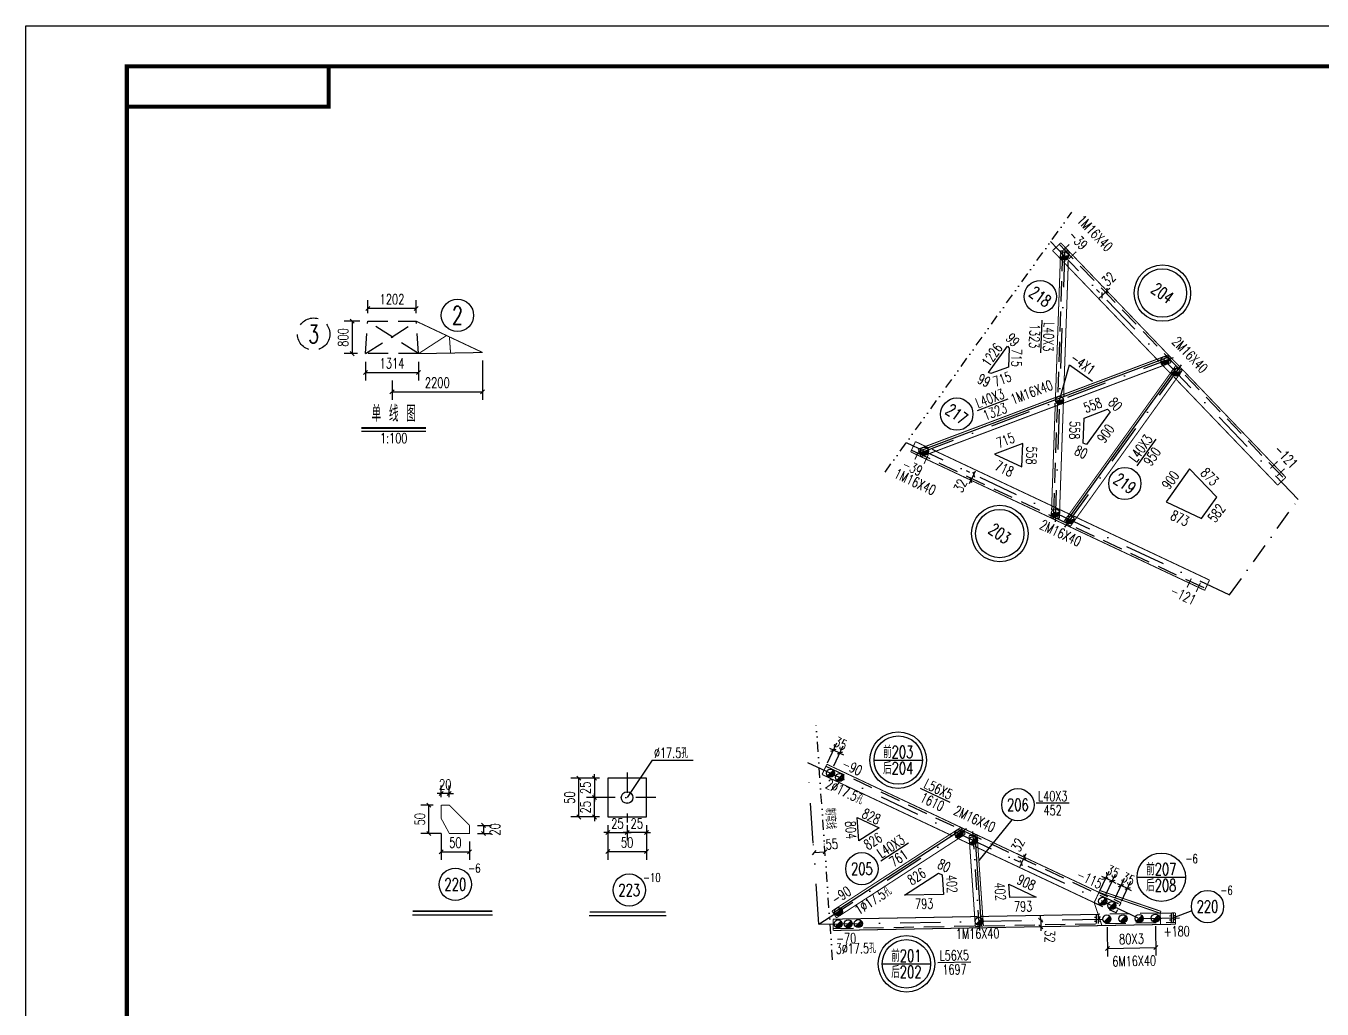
# Model space of a CAD drawing. Header units: millimetres. Extents: x 34299 to 34893, y -8380 to -7960.
# Drawn here: x 34298.6 to 34619.7, y -8203.2 to -7959.7 of the extents above; entities that cross this region are included whole.
import ezdxf
from ezdxf.enums import TextEntityAlignment as Align

# ---------------------------------------------------------------- set-up
doc = ezdxf.new("R2010")
doc.units = ezdxf.units.MM
doc.header["$LTSCALE"] = 10
for name, pattern in [('DASHDOT', [1, 0.5, -0.25, 0, -0.25]), ('DASHDOTX2', [2, 1, -0.5, 0, -0.5]), ('DASHED', [0.75, 0.5, -0.25]), ('DIVIDE2', [0.625, 0.25, -0.125, 0, -0.125, 0, -0.125])]:
    doc.linetypes.add(name, pattern=pattern)
for name, color, linetype in [('1', 1, 'DASHED'), ('2', 1, 'Continuous'), ('3', 1, 'Continuous'), ('4', 2, 'DASHDOTX2'), ('5', 2, 'DASHDOT'), ('7', 3, 'DIVIDE2'), ('8', 3, 'Continuous')]:
    doc.layers.add(name, color=color, linetype=linetype)
doc.styles.add('DXT', font='simplex.shx', dxfattribs={"width": 0.72, "bigfont": 'hztxt.shx'})
doc.styles.get("Standard").update_dxf_attribs({"font": 'SIMPLEX.shx', "width": 0.7, "bigfont": 'gbhzfs.shx'})
doc.dimstyles.new('BZ$0', dxfattribs={"dimtxt": 2.5, "dimasz": 1, "dimexe": 2, "dimexo": 2, "dimgap": 1, "dimtad": 1, "dimdec": 0, "dimlfac": 20, "dimzin": 12, "dimdsep": 46, "dimtxsty": 'DXT', "dimblk": 'OBLIQUE', "dimcen": 0.09, "dimclrd": 1, "dimclre": 1, "dimclrt": 7, "dimadec": 4, "dimazin": 3, "dimtfac": 1.4, "dimtdec": 0, "dimtix": 1, "dimtmove": 2, "dimatfit": 3, "dimldrblk": 'OBLIQUE', "dimfxl": 1, "dimtolj": 1, "dimtzin": 0, "dimarcsym": 0})

# ---------------------------------------------------------------- blocks, each defined once
blk = doc.blocks.new('M16X40')
blk.add_line((-0.1414200067520142, -0.1414200067520142), (0.1414200067520142, 0.1414200067520142))
blk.add_circle((0, 0), 0.2000000029802322)
for radius in [0.1599984774463594, 0.1199988633531256, 0.0799992387231797, 0.0399996193615898]:
    blk.add_arc((0, 0), radius, 225.0000000000001, 45.00000000000005)
blk = doc.blocks.new('_Oblique')
at = {"color": 0, "linetype": 'ByBlock', "lineweight": -2}
blk.add_line((-0.5, -0.5), (0.5, 0.5), dxfattribs=at)
blk = doc.blocks.new('*D9')
at = {"color": 1, "lineweight": -2}
for p, q in [((34383.32450791711, -8030.860879353422), (34383.32450791711, -8027.662706919564)), ((34395.34450791712, -8029.662706919564), (34383.32450791711, -8029.662706919564)), ((34395.34450791712, -8030.860879353422), (34395.34450791712, -8027.662706919564))]:
    blk.add_line(p, q, dxfattribs=at)
at = {"layer": 'Defpoints', "color": 0}
for p in [(34383.32450791711, -8029.662706919564), (34383.32450791711, -8032.860879353422), (34395.34450791712, -8032.860879353422)]:
    blk.add_point(p, dxfattribs=at)
at = {"color": 1, "lineweight": -2, "rotation": 180}
blk.add_blockref('_Oblique', (34383.32450791711, -8029.662706919564), dxfattribs=at)
at = {"color": 1, "lineweight": -2}
blk.add_blockref('_Oblique', (34395.34450791712, -8029.662706919564), dxfattribs=at)
at = {"color": 7, "insert": (34389.33450791711, -8027.412706919564), "char_height": 2.5, "attachment_point": 5, "style": 'DXT'}
blk.add_mtext('\\A1;1202', dxfattribs=at)
blk = doc.blocks.new('*D11')
at = {"color": 1, "lineweight": -2}
for p, q in [((34381.32450791711, -8032.860879353423), (34377.48774812574, -8032.860879353423)), ((34379.48774812574, -8032.860879353423), (34379.48774812574, -8040.880459353423)), ((34380.76450767066, -8040.880459353423), (34377.48774812574, -8040.880459353423))]:
    blk.add_line(p, q, dxfattribs=at)
at = {"layer": 'Defpoints', "color": 0}
for p in [(34383.32450791711, -8032.860879353423), (34379.48774812574, -8040.880459353423), (34382.76450767066, -8040.880459353423)]:
    blk.add_point(p, dxfattribs=at)
at = {"color": 1, "lineweight": -2}
for p, rotation in [((34379.48774812574, -8032.860879353423), 90), ((34379.48774812574, -8040.880459353423), 270)]:
    blk.add_blockref('_Oblique', p, dxfattribs=dict(at, rotation=rotation))
at = {"color": 7, "insert": (34377.23774812574, -8036.870669353418), "char_height": 2.5, "attachment_point": 5, "rotation": 90, "style": 'DXT'}
blk.add_mtext('\\A1;800', dxfattribs=at)
blk = doc.blocks.new('*D13')
at = {"color": 1, "lineweight": -2}
for p, q in [((34531.83077561284, -8071.794117457283), (34530.94405407433, -8071.376751430911)), ((34532.51210184697, -8070.346595118674), (34531.62538030846, -8069.929229092301)), ((34532.75362440541, -8072.228488019819), (34532.32775611096, -8073.133273185357)), ((34533.43495063953, -8070.780965681209), (34532.75362440541, -8072.228488019819)), ((34533.43495063953, -8070.780965681209), (34533.86081893399, -8069.87618051567))]:
    blk.add_line(p, q, dxfattribs=at)
at = {"layer": 'Defpoints', "color": 0}
for p in [(34532.75362440541, -8072.228488019819), (34534.32167217804, -8071.198331707581), (34533.64034594392, -8072.645854046191)]:
    blk.add_point(p, dxfattribs=at)
at = {"color": 1, "lineweight": -2}
for p, rotation in [((34532.75362440541, -8072.228488019819), 64.79436399707667), ((34533.43495063953, -8070.780965681209), 244.7943639970767)]:
    blk.add_blockref('_Oblique', p, dxfattribs=dict(at, rotation=rotation))
at = {"color": 7, "insert": (34530.11317742581, -8073.56694178671), "char_height": 2.5, "attachment_point": 5, "rotation": 64.79436399707669, "style": 'DXT'}
blk.add_mtext('\\A1;32', dxfattribs=at)
blk = doc.blocks.new('*D14')
at = {"color": 1, "lineweight": -2}
for p, q in [((34565.72744577179, -8024.595540783903), (34565.04867686927, -8023.888616273215)), ((34564.5734318266, -8025.703592304561), (34563.89466292409, -8024.996667793873)), ((34565.27985547248, -8026.439318688537), (34564.55853002515, -8027.131914962734)), ((34565.27985547248, -8026.439318688537), (34566.43386941766, -8025.33126716788)), ((34566.43386941766, -8025.33126716788), (34567.155194865, -8024.638670893683))]:
    blk.add_line(p, q, dxfattribs=at)
at = {"layer": 'Defpoints', "color": 0}
for p in [(34565.958624375, -8027.146243199225), (34566.43386941766, -8025.33126716788), (34567.11263832018, -8026.038191678567)]:
    blk.add_point(p, dxfattribs=at)
at = {"color": 1, "lineweight": -2}
for p, rotation in [((34565.27985547248, -8026.439318688537), 43.83597947920882), ((34566.43386941766, -8025.33126716788), 223.8359794792088)]:
    blk.add_blockref('_Oblique', p, dxfattribs=dict(at, rotation=rotation))
at = {"color": 7, "insert": (34566.85866699663, -8022.401597262406), "char_height": 2.5, "attachment_point": 5, "rotation": 43.835979479208824, "style": 'DXT'}
blk.add_mtext('\\A1;32', dxfattribs=at)
blk = doc.blocks.new('*D16')
at = {"color": 1, "lineweight": -2}
for p, q in [((34497.22706984427, -8142.20160049403), (34499.53795062429, -8137.290689345519)), ((34498.68639765105, -8139.100346090253), (34497.78156927869, -8138.674569603631)), ((34500.26989819776, -8139.845478891052), (34498.68639765105, -8139.100346090253)), ((34498.81057039098, -8142.946733294829), (34501.12145117101, -8138.035822146318)), ((34500.26989819776, -8139.845478891052), (34501.17472657013, -8140.271255377674))]:
    blk.add_line(p, q, dxfattribs=at)
at = {"layer": 'Defpoints', "color": 0}
for p in [(34498.68639765105, -8139.100346090253), (34496.37551687102, -8144.011257238763), (34497.95901741774, -8144.756390039563)]:
    blk.add_point(p, dxfattribs=at)
at = {"color": 1, "lineweight": -2}
for p, rotation in [((34498.68639765105, -8139.100346090253), 334.8001776154904), ((34500.26989819776, -8139.845478891052), 154.8001776154904)]:
    blk.add_blockref('_Oblique', p, dxfattribs=dict(at, rotation=rotation))
at = {"color": 7, "insert": (34500.43614501931, -8137.437048652829), "char_height": 2.5, "attachment_point": 5, "rotation": 334.8001776154904, "style": 'DXT'}
blk.add_mtext('\\A1;35', dxfattribs=at)
blk = doc.blocks.new('*D17')
at = {"color": 1, "lineweight": -2}
for p, q in [((34545.53261192099, -8165.380097850355), (34544.18009840534, -8164.743490790387)), ((34545.98966873641, -8165.595227379294), (34546.41553703087, -8164.690442213755)), ((34544.85122699604, -8166.827744881472), (34543.49871348039, -8166.191137821504)), ((34545.30828381147, -8167.04287441041), (34544.88241551702, -8167.947659575949)), ((34545.30828381147, -8167.04287441041), (34545.98966873641, -8165.595227379294))]:
    blk.add_line(p, q, dxfattribs=at)
at = {"layer": 'Defpoints', "color": 0}
for p in [(34545.98966873641, -8165.595227379294), (34546.66079732713, -8167.679481470378), (34547.34218225207, -8166.231834439262)]:
    blk.add_point(p, dxfattribs=at)
at = {"color": 1, "lineweight": -2}
for p, rotation in [((34545.98966873641, -8165.595227379294), 244.7943639971011), ((34545.30828381147, -8167.04287441041), 64.79436399710112)]:
    blk.add_blockref('_Oblique', p, dxfattribs=dict(at, rotation=rotation))
at = {"color": 7, "insert": (34544.37579127618, -8162.527682648601), "char_height": 2.5, "attachment_point": 5, "rotation": 64.79436399710112, "style": 'DXT'}
blk.add_mtext('\\A1;32', dxfattribs=at)
blk = doc.blocks.new('*D18')
at = {"color": 1, "lineweight": -2}
for p, q in [((34496.47815423793, -8162.393639068862), (34496.46853001343, -8162.255813358233)), ((34493.73483371363, -8162.585202257455), (34493.72520948913, -8162.447376546826)), ((34493.86452813532, -8164.442518224709), (34496.60784865963, -8164.250955036116))]:
    blk.add_line(p, q, dxfattribs=at)
at = {"layer": 'Defpoints', "color": 0}
for p in [(34493.87415235982, -8164.580343935338), (34496.60784865963, -8164.250955036116), (34496.61747288412, -8164.388780746744)]:
    blk.add_point(p, dxfattribs=at)
at = {"color": 1, "lineweight": -2}
for p, rotation in [((34493.86452813532, -8164.442518224709), 183.9944201044229), ((34496.60784865963, -8164.250955036116), 3.994420104422935)]:
    blk.add_blockref('_Oblique', p, dxfattribs=dict(at, rotation=rotation))
at = {"color": 7, "insert": (34498.28215907546, -8162.339030075981), "char_height": 2.5, "attachment_point": 5, "rotation": 3.9944201044229355, "style": 'DXT'}
blk.add_mtext('\\A1;55', dxfattribs=at)
blk = doc.blocks.new('*D19')
at = {"color": 1, "lineweight": -2}
for p, q in [((34548.03131136301, -8181.229415275259), (34548.03130961996, -8181.229415306988)), ((34550.03097836725, -8181.19301611637), (34550.01277877194, -8180.19318174272)), ((34550.03097836725, -8181.19301611637), (34550.06009813337, -8182.792773837292)), ((34548.06043112913, -8182.829172996181), (34548.06042938607, -8182.829173027909)), ((34550.06009813337, -8182.792773837292), (34550.07829772868, -8183.792608210941))]:
    blk.add_line(p, q, dxfattribs=at)
at = {"layer": 'Defpoints', "color": 0}
for p in [(34550.03098011032, -8181.193016084641), (34550.06009813337, -8182.792773837292), (34550.06009987643, -8182.792773805563)]:
    blk.add_point(p, dxfattribs=at)
at = {"color": 1, "lineweight": -2}
for p, rotation in [((34550.03097836725, -8181.19301611637), 271.0428175733687), ((34550.06009813337, -8182.792773837292), 91.04281757336864)]:
    blk.add_blockref('_Oblique', p, dxfattribs=dict(at, rotation=rotation))
at = {"color": 7, "insert": (34552.29516559104, -8185.203057005448), "char_height": 2.5, "attachment_point": 5, "rotation": 271.04281757336867, "style": 'DXT'}
blk.add_mtext('\\A1;32', dxfattribs=at)
blk = doc.blocks.new('*D38')
at = {"layer": '3', "color": 1, "lineweight": -2}
for p, q in [((34401.52716925397, -8150.691788111866), (34401.52716925397, -8147.815035871778)), ((34403.52716925397, -8150.691788111866), (34403.52716925397, -8147.815035871778)), ((34401.52716925397, -8149.815035871778), (34400.52716925397, -8149.815035871778)), ((34403.52716925397, -8149.815035871778), (34401.52716925397, -8149.815035871778)), ((34403.52716925397, -8149.815035871778), (34404.52716925397, -8149.815035871778))]:
    blk.add_line(p, q, dxfattribs=at)
at = {"layer": 'Defpoints', "color": 0}
for p in [(34401.52716925397, -8149.815035871778), (34401.52716925397, -8152.691788111866), (34403.52716925397, -8152.691788111866)]:
    blk.add_point(p, dxfattribs=at)
at = {"layer": '3', "color": 1, "lineweight": -2}
blk.add_blockref('_Oblique', (34401.52716925397, -8149.815035871778), dxfattribs=at)
at = {"layer": '3', "color": 1, "lineweight": -2, "rotation": 180}
blk.add_blockref('_Oblique', (34403.52716925397, -8149.815035871778), dxfattribs=at)
at = {"layer": '3', "color": 7, "insert": (34402.52716925397, -8147.565035871778), "char_height": 2.5, "attachment_point": 5, "style": 'DXT'}
blk.add_mtext('\\A1;20', dxfattribs=at)
blk = doc.blocks.new('$TD_AUDIT_GENERATED_(5D2)')
for p, q in [((-927.977242682997, 47.55819421964407), (-927.977242682997, 467.5581942196441)), ((-927.977242682997, 467.5581942196441), (-333.977242682997, 467.5581942196441))]:
    blk.add_line(p, q)
at = {"linetype": 'Continuous', "const_width": 1}
blk.add_lwpolyline([(-902.977242682997, 57.55819421964407), (-902.977242682997, 457.5581942196441), (-343.977242682997, 457.5581942196441), (-343.977242682997, 57.55819421964407), (-902.977242682997, 57.55819421964407)], dxfattribs=at)
at = {"const_width": 1}
blk.add_lwpolyline([(-902.977242682997, 447.5581942196441), (-852.977242682997, 447.5581942196441), (-852.977242682997, 457.5581942196441)], dxfattribs=at)
blk = doc.blocks.new('GWTKA2')
at = {"color": 0}
blk.add_blockref('$TD_AUDIT_GENERATED_(5D2)', (23675.20413245491, -9813.433895560807), dxfattribs=at)
blk = doc.blocks.new('*D44')
at = {"color": 1, "lineweight": -2}
for p, q in [((34564.64839729636, -8173.935545235558), (34566.97075775842, -8169.001624706767)), ((34566.11900889994, -8170.811189262696), (34565.21422662198, -8170.385314833456)), ((34567.70237787979, -8171.556469510769), (34566.11900889994, -8170.811189262696)), ((34566.23176627622, -8174.68082548363), (34568.55412673827, -8169.746904954839)), ((34567.70237787979, -8171.556469510769), (34568.60716015776, -8171.982343940009))]:
    blk.add_line(p, q, dxfattribs=at)
at = {"layer": 'Defpoints', "color": 0}
for p in [(34566.11900889994, -8170.811189262696), (34563.79664843788, -8175.745109791487), (34565.38001741773, -8176.490390039559)]:
    blk.add_point(p, dxfattribs=at)
at = {"color": 1, "lineweight": -2}
for p, rotation in [((34566.11900889994, -8170.811189262696), 334.7939755093233), ((34567.70237787979, -8171.556469510769), 154.7939755093233)]:
    blk.add_blockref('_Oblique', p, dxfattribs=dict(at, rotation=rotation))
at = {"color": 7, "insert": (34567.86891085566, -8169.148069261311), "char_height": 2.5, "attachment_point": 5, "rotation": 334.79397550932333, "style": 'DXT'}
blk.add_mtext('\\A1;35', dxfattribs=at)
blk = doc.blocks.new('*D45')
at = {"color": 1, "lineweight": -2}
for p, q in [((34568.4938262261, -8175.745564713976), (34570.81618668817, -8170.811644185185)), ((34570.07719520596, -8176.490844962049), (34572.39955566802, -8171.556924433257)), ((34569.96443782968, -8172.621208741115), (34569.05965555172, -8172.195334311874)), ((34571.54780680954, -8173.366488989187), (34569.96443782968, -8172.621208741115)), ((34571.54780680954, -8173.366488989187), (34572.4525890875, -8173.792363418427))]:
    blk.add_line(p, q, dxfattribs=at)
at = {"layer": 'Defpoints', "color": 0}
for p in [(34569.96443782968, -8172.621208741115), (34567.64207736762, -8177.555129269906), (34569.22544634748, -8178.300409517978)]:
    blk.add_point(p, dxfattribs=at)
at = {"color": 1, "lineweight": -2}
for p, rotation in [((34569.96443782968, -8172.621208741115), 334.7939755093233), ((34571.54780680954, -8173.366488989187), 154.7939755093233)]:
    blk.add_blockref('_Oblique', p, dxfattribs=dict(at, rotation=rotation))
at = {"color": 7, "insert": (34571.7143397854, -8170.95808873973), "char_height": 2.5, "attachment_point": 5, "rotation": 334.79397550932333, "style": 'DXT'}
blk.add_mtext('\\A1;35', dxfattribs=at)
blk = doc.blocks.new('*D47')
at = {"layer": '3', "color": 1, "lineweight": -2}
for p, q in [((34440.76789644695, -8150.82197964703), (34437.52308709196, -8150.82197964703)), ((34439.52308709196, -8150.82197964703), (34439.52308709196, -8149.82197964703)), ((34439.52308709196, -8155.62197964703), (34439.52308709196, -8150.82197964703)), ((34440.76789644695, -8155.62197964703), (34437.52308709196, -8155.62197964703)), ((34439.52308709196, -8155.62197964703), (34439.52308709196, -8156.62197964703))]:
    blk.add_line(p, q, dxfattribs=at)
at = {"layer": 'Defpoints', "color": 0}
for p in [(34439.52308709196, -8150.82197964703), (34442.76789644695, -8150.82197964703), (34442.76789644695, -8155.62197964703)]:
    blk.add_point(p, dxfattribs=at)
at = {"layer": '3', "color": 1, "lineweight": -2}
for p, rotation in [((34439.52308709196, -8150.82197964703), 270), ((34439.52308709196, -8155.62197964703), 90)]:
    blk.add_blockref('_Oblique', p, dxfattribs=dict(at, rotation=rotation))
at = {"layer": '3', "color": 7, "insert": (34437.27308709196, -8153.221979647024), "char_height": 2.5, "attachment_point": 5, "rotation": 90, "style": 'DXT'}
blk.add_mtext('\\A1;25', dxfattribs=at)
blk = doc.blocks.new('*D48')
at = {"layer": '3', "color": 1, "lineweight": -2}
for p, q in [((34442.76789644695, -8157.621979647029), (34442.76789644695, -8161.477677521932)), ((34447.56789644696, -8157.621979647029), (34447.56789644696, -8161.477677521932)), ((34442.76789644695, -8159.477677521932), (34441.76789644695, -8159.477677521932)), ((34442.76789644695, -8159.477677521932), (34447.56789644696, -8159.477677521932)), ((34447.56789644696, -8159.477677521932), (34448.56789644696, -8159.477677521932))]:
    blk.add_line(p, q, dxfattribs=at)
at = {"layer": 'Defpoints', "color": 0}
for p in [(34442.76789644695, -8155.621979647029), (34447.56789644696, -8155.621979647029), (34447.56789644696, -8159.477677521932)]:
    blk.add_point(p, dxfattribs=at)
at = {"layer": '3', "color": 1, "lineweight": -2}
blk.add_blockref('_Oblique', (34442.76789644695, -8159.477677521932), dxfattribs=at)
at = {"layer": '3', "color": 1, "lineweight": -2, "rotation": 180}
blk.add_blockref('_Oblique', (34447.56789644696, -8159.477677521932), dxfattribs=at)
at = {"layer": '3', "color": 7, "insert": (34445.16789644696, -8157.227677521932), "char_height": 2.5, "attachment_point": 5, "style": 'DXT'}
blk.add_mtext('\\A1;25', dxfattribs=at)
blk = doc.blocks.new('*D50')
at = {"layer": '3', "color": 1, "lineweight": -2}
for p, q in [((34447.56789644696, -8157.621979647029), (34447.56789644696, -8161.477677521932)), ((34452.36789644695, -8157.621979647029), (34452.36789644695, -8161.477677521932)), ((34447.56789644696, -8159.477677521932), (34446.56789644696, -8159.477677521932)), ((34452.36789644695, -8159.477677521932), (34447.56789644696, -8159.477677521932)), ((34452.36789644695, -8159.477677521932), (34453.36789644695, -8159.477677521932))]:
    blk.add_line(p, q, dxfattribs=at)
at = {"layer": 'Defpoints', "color": 0}
for p in [(34447.56789644696, -8155.621979647029), (34452.36789644695, -8155.621979647029), (34447.56789644696, -8159.477677521932)]:
    blk.add_point(p, dxfattribs=at)
at = {"layer": '3', "color": 1, "lineweight": -2}
blk.add_blockref('_Oblique', (34447.56789644696, -8159.477677521932), dxfattribs=at)
at = {"layer": '3', "color": 1, "lineweight": -2, "rotation": 180}
blk.add_blockref('_Oblique', (34452.36789644695, -8159.477677521932), dxfattribs=at)
at = {"layer": '3', "color": 7, "insert": (34449.96789644695, -8157.227677521932), "char_height": 2.5, "attachment_point": 5, "style": 'DXT'}
blk.add_mtext('\\A1;25', dxfattribs=at)
blk = doc.blocks.new('*D51')
at = {"layer": '3', "color": 1, "lineweight": -2}
for p, q in [((34440.76789644695, -8146.021979647027), (34437.52308709196, -8146.021979647027)), ((34439.52308709196, -8146.021979647027), (34439.52308709196, -8145.021979647027)), ((34439.52308709196, -8146.021979647027), (34439.52308709196, -8150.82197964703)), ((34440.76789644695, -8150.82197964703), (34437.52308709196, -8150.82197964703)), ((34439.52308709196, -8150.82197964703), (34439.52308709196, -8151.82197964703))]:
    blk.add_line(p, q, dxfattribs=at)
at = {"layer": 'Defpoints', "color": 0}
for p in [(34442.76789644695, -8146.021979647027), (34439.52308709196, -8150.82197964703), (34442.76789644695, -8150.82197964703)]:
    blk.add_point(p, dxfattribs=at)
at = {"layer": '3', "color": 1, "lineweight": -2}
for p, rotation in [((34439.52308709196, -8146.021979647027), 270), ((34439.52308709196, -8150.82197964703), 90)]:
    blk.add_blockref('_Oblique', p, dxfattribs=dict(at, rotation=rotation))
at = {"layer": '3', "color": 7, "insert": (34437.27308709196, -8148.421979647023), "char_height": 2.5, "attachment_point": 5, "rotation": 90, "style": 'DXT'}
blk.add_mtext('\\A1;25', dxfattribs=at)

msp = doc.modelspace()

# ---------------------------------------------------------------- linework, layer by layer
for p, q in [((34550.10730087576, -8040.677925957098), (34550.39167356332, -8032.558210233976)), ((34519.87238593448, -8065.003265959793), (34581.78621241919, -8041.687384033066)), ((34556.18402393197, -8082.746867966918), (34583.8861829756, -8044.173684479931)), ((34541.88859924134, -8052.170984367025), (34534.28519272431, -8055.034349622547)), ((34381.75350807455, -8060.109719098155), (34397.75350807455, -8060.109719098155)), ((34578.59227678504, -8062.028979472227), (34573.85275178547, -8068.628413370556)), ((34508.73911420309, -8141.529468660439), (34520.73911420309, -8141.529468660439)), ((34452.36789644695, -8146.02197964703), (34442.76789644694, -8146.02197964703)), ((34442.76789644694, -8146.02197964703), (34442.76789644694, -8155.621979647029)), ((34452.36789644695, -8155.621979647029), (34452.36789644695, -8146.02197964703)), ((34527.62561420309, -8152.015968660437), (34520.27411420309, -8148.555468660436)), ((34557.07815387198, -8152.205406536892), (34548.95338064439, -8152.205406536892)), ((34442.76789644694, -8155.621979647029), (34452.36789644695, -8155.621979647029)), ((34498.60701741774, -8179.324390039561), (34530.52351741771, -8158.618890039566)), ((34517.28551741773, -8162.140390039563), (34510.46951741773, -8166.562390039559)), ((34535.35201741771, -8182.682890039565), (34533.77751741772, -8160.13989003956)), ((34573.9074763766, -8170.550106715165), (34585.90747637657, -8170.550106715165)), ((34394.37496557012, -8179.833235381488), (34414.24815702349, -8179.833235381488)), ((34438.1695679817, -8180.020684047398), (34457.24092239559, -8180.020684047398)), ((34510.76951882835, -8191.992057669211), (34522.76951882836, -8191.992057669211)), ((34532.71176478623, -8191.557441532697), (34524.58826478623, -8191.705441532697))]:
    msp.add_line(p, q)
at = {"color": 3}
for p, q in [((34542.85419330699, -8156.29853295061), (34534.71309433278, -8166.35809232411)), ((34587.51493927423, -8178.901664228539), (34582.92645593738, -8180.594196708844))]:
    msp.add_line(p, q, dxfattribs=at)
for points, const_width in [([(34552.98489305788, -8015.36681990447), (34555.00462522957, -8013.427933315572)], 0.25), ([(34555.00462522957, -8013.427933315572), (34610.76542755087, -8071.501716234234)], 0.25), ([(34578.81724998811, -8042.271112636838), (34552.98489305788, -8015.36681990447)], 0.25), ([(34554.90465139509, -8017.366043297814), (34553.70099690667, -8051.72958727066)], 0.25), ([(34555.72892960394, -8050.9655823785), (34556.83524944319, -8019.376744960646)], 0.25), ([(34395.34450791712, -8032.860879353422), (34411.76930791711, -8040.591679353422)], 0.25), ([(34395.90450791711, -8040.880479353422), (34402.83307791711, -8036.385588353422)], 0.25), ([(34403.83690791711, -8040.736079353423), (34403.55690691711, -8036.726279353423)], 0.25), ([(34395.90450791711, -8040.880479353422), (34411.76930791711, -8040.591679353422)], 0.25), ([(34519.69607626349, -8064.535612348765), (34581.60978829226, -8041.219032639958)], 0.25), ([(34582.31484976909, -8043.090750985182), (34520.40113774031, -8066.407330693983)], 0.25), ([(34581.60978829226, -8041.219032639958), (34582.31484976909, -8043.090750985182)], 0.25), ([(34555.77790492284, -8082.45520489003), (34583.48006396648, -8043.882021403035)], 0.25), ([(34585.10454000299, -8045.048673710626), (34557.40238095937, -8083.621857197613)], 0.25), ([(34582.14687204198, -8045.738391393759), (34580.32432773432, -8043.840379079076)], 0.25), ([(34583.48006396648, -8043.882021403035), (34585.10454000299, -8045.048673710626)], 0.25), ([(34608.74569537916, -8073.440602823131), (34583.55551740159, -8047.205571768107)], 0.25), ([(34554.73030941049, -8079.478134368095), (34555.65321098353, -8053.131611681296)], 0.25), ([(34553.6248721672, -8053.895324910351), (34552.76182067664, -8078.551348198293)], 0.25), ([(34397.75350807455, -8059.309719098155), (34381.75350807455, -8059.309719098155)], 0.5), ([(34519.01489449173, -8062.667500897624), (34517.82283286065, -8065.200796837249)], 0.25), ([(34521.52264559198, -8063.847988368572), (34519.01489449173, -8062.667500897624)], 0.25), ([(34517.82283286065, -8065.200796837249), (34590.66692492193, -8099.487377153258)], 0.25), ([(34520.40113774031, -8066.407330693983), (34519.69607626349, -8064.535612348765)], 0.25), ([(34557.11109684734, -8080.598834899305), (34524.04473636002, -8065.035080680886)], 0.25), ([(34610.76542755087, -8071.501716234234), (34608.74569537916, -8073.440602823131)], 0.25), ([(34591.858986553, -8096.954081213633), (34558.95140356076, -8081.464959140132)], 0.25), ([(34557.40238095937, -8083.621857197613), (34555.77790492284, -8082.45520489003)], 0.25), ([(34590.66692492193, -8099.487377153258), (34591.858986553, -8096.954081213633)], 0.25), ([(34495.86451741772, -8145.096890039566), (34497.0570174177, -8142.563390039568)], 0.25), ([(34497.0570174177, -8142.563390039568), (34564.47806137771, -8174.297428715576)], 0.25), ([(34527.49701741773, -8159.985890039568), (34495.86451741772, -8145.096890039566)], 0.25), ([(34401.52716925397, -8152.691788111866), (34401.52716925396, -8157.691788111866), (34403.52716925396, -8159.691788111866), (34408.52716925397, -8159.691788111866), (34408.52716925397, -8157.691788111866)], 0.25), ([(34401.52716925397, -8152.691788111866), (34403.52716925397, -8152.691788111866), (34408.52716925397, -8157.691788111866)], 0.25), ([(34498.33501741775, -8178.904890039563), (34530.25151741774, -8158.199390039559)], 0.25), ([(34530.25151741774, -8158.199390039559), (34531.3400174177, -8159.876890039564)], 0.25), ([(34531.3400174177, -8159.876890039564), (34499.42351741773, -8180.582890039563)], 0.25), ([(34532.42551741771, -8162.305390039559), (34529.62701741774, -8160.988390039563)], 0.25), ([(34534.27651741774, -8160.105390039555), (34532.28151741771, -8160.244390039565)], 0.25), ([(34532.28151741771, -8160.244390039565), (34533.85551741773, -8182.787390039563)], 0.25), ([(34535.85051741773, -8182.64839003956), (34534.27651741774, -8160.105390039555)], 0.25), ([(34563.28556138249, -8176.830928717827), (34534.49851741774, -8163.280890039567)], 0.25), ([(34563.28556137769, -8176.83092871557), (34564.4780613777, -8174.297428715572)], 0.25), ([(34564.47806138032, -8174.297428716805), (34564.63717925408, -8173.823422912426)], 0.25), ([(34564.47806137771, -8174.297428715576), (34579.65551741772, -8179.45339003956)], 0.25), ([(34564.63717925136, -8173.823422911513), (34579.81463529137, -8178.979384235497)], 0.25), ([(34565.20851741774, -8182.516890039564), (34563.28556138249, -8176.830928717827)], 0.25), ([(34394.46496557012, -8178.94434649259), (34414.15815702349, -8178.94434649259)], 0.3555555555555555), ([(34438.2595679817, -8179.131795158501), (34457.1509223956, -8179.131795158501)], 0.3555555555555555), ([(34499.42351741773, -8180.582890039563), (34498.33501741775, -8178.904890039563)], 0.25), ([(34533.68101741771, -8180.290390039559), (34498.58151741773, -8180.929390039562)], 0.25), ([(34498.58151741773, -8180.929390039562), (34498.63251741771, -8183.728890039563)], 0.25), ([(34564.26732631286, -8179.733895462159), (34535.68351741774, -8180.253890039565)], 0.25), ([(34579.65551741774, -8179.453390039558), (34579.81463529139, -8178.979384235501)], 0.25), ([(34583.40451741773, -8179.385390039568), (34579.65551741772, -8179.45339003956)], 0.25), ([(34579.65551741772, -8179.45339003956), (34579.70651741773, -8182.252890039561)], 0.25), ([(34583.45551741771, -8182.184890039562), (34583.40451741773, -8179.385390039568)], 0.25), ([(34498.63251741771, -8183.728890039563), (34583.45551741771, -8182.184890039562)], 0.25), ([(34533.85551741773, -8182.787390039563), (34535.85051741773, -8182.64839003956)], 0.25), ([(34579.70651741773, -8182.252890039561), (34565.20851741774, -8182.516890039564)], 0.25)]:
    msp.add_lwpolyline(points, dxfattribs=dict(const_width=const_width))
for centre, radius in [((34580.1802132592, -8025.8709215649), 7), ((34580.1802132592, -8025.8709215649), 6), ((34549.92546632482, -8026.753004412116), 4), ((34405.54647970763, -8031.397301805519), 4), ((34529.25330889482, -8055.860795250954), 4), ((34570.87626421223, -8073.033059791313), 4), ((34539.89389127289, -8085.43376709451), 7), ((34539.89389127289, -8085.43376709451), 6), ((34514.73911420311, -8141.529468660439), 7), ((34514.73911420311, -8141.529468660439), 6), ((34544.37941637619, -8152.600737040997), 4), ((34505.73051741772, -8168.44489003956), 4), ((34579.90747637658, -8170.550106715165), 6), ((34405.02101262952, -8172.303500521559), 4), ((34448.09691290765, -8173.722437801034), 4), ((34591.35907723211, -8177.795950268779), 4), ((34516.76951882837, -8191.992057669211), 7), ((34516.76951882837, -8191.992057669211), 6)]:
    msp.add_circle(centre, radius)
at = {"layer": '1'}
for p, q in [((34554.64400676533, -8013.774065621554), (34610.40480908662, -8071.847848540201)), ((34555.47219777432, -8015.43319194363), (34553.15714811717, -8081.551213731065)), ((34554.90465139511, -8017.366043297814), (34554.92664745894, -8016.722550739069)), ((34554.97272541411, -8015.415518194706), (34554.95043768721, -8016.059416872464)), ((34554.97272541411, -8015.415518194706), (34555.63254757742, -8015.438776801522)), ((34556.97160430007, -8015.485692615446), (34556.31178213674, -8015.462434008616)), ((34556.97160430007, -8015.485692615446), (34556.92645656657, -8016.77000106054)), ((34556.83524944318, -8019.376744960638), (34556.88010551357, -8018.092842634534)), ((34382.76450767066, -8040.880459353422), (34383.32450791711, -8032.860879353422)), ((34382.76450791711, -8040.880459353422), (34395.34450791712, -8032.860879353422)), ((34395.90450791711, -8040.880459353422), (34383.32450791711, -8032.860879353422)), ((34383.32450791711, -8032.860879353422), (34395.34450791712, -8032.860879353422)), ((34395.90450816357, -8040.880459353422), (34395.34450791712, -8032.860879353422)), ((34395.90450791711, -8040.880459353422), (34382.76450791711, -8040.880459353422)), ((34578.81724998811, -8042.271112636838), (34579.31456596592, -8042.788937962789)), ((34580.32432773433, -8043.840379079084), (34579.82701175651, -8043.322553753133)), ((34582.14687204198, -8045.738391393759), (34582.61178334326, -8046.22247969349)), ((34583.55551740159, -8047.205571768107), (34583.09060610032, -8046.721483468391)), ((34553.62487216722, -8053.895324910358), (34553.65019051757, -8053.180348350521)), ((34553.70099690666, -8051.729587270653), (34553.67597021938, -8052.444157711492)), ((34555.65321098354, -8053.131611681296), (34555.67823767081, -8052.417041240471)), ((34555.72892960396, -8050.965582378507), (34555.70361125363, -8051.680558938373)), ((34518.03562400557, -8064.748499171284), (34590.87971606685, -8099.035079487279)), ((34521.52264559198, -8063.847988368572), (34522.35502201028, -8064.239557006644)), ((34524.04473636001, -8065.035080680878), (34523.21265160482, -8064.643105923824)), ((34552.76182067663, -8078.551348198293), (34552.72726685157, -8079.535473334225)), ((34552.6569779749, -8081.533654438092), (34552.69153179994, -8080.549529302138)), ((34552.6569779749, -8081.533654438092), (34553.3168001382, -8081.5569130449)), ((34554.65585686082, -8081.60382885881), (34553.99644081651, -8081.580861915063)), ((34554.65585686082, -8081.60382885881), (34554.68055874553, -8080.902567982317)), ((34554.7303094105, -8079.478134368095), (34554.70560752582, -8080.179395244602)), ((34557.11109684734, -8080.598834899305), (34557.71833973014, -8080.884737122578)), ((34558.95140356076, -8081.464959140139), (34558.34416067795, -8081.179056916873)), ((34496.84401741771, -8143.015890039565), (34569.69401741771, -8177.304890039564)), ((34527.49701741773, -8159.985890039567), (34528.20001741773, -8160.316890039563)), ((34529.62701741773, -8160.988390039562), (34528.92401741773, -8160.657390039565)), ((34532.42551741772, -8162.305390039561), (34533.10951741772, -8162.627390039566)), ((34534.49851741774, -8163.280890039565), (34533.81401741771, -8162.958890039559)), ((34564.4780613777, -8174.297428715572), (34566.57251741773, -8175.283390039564)), ((34563.28556138249, -8176.830928717825), (34565.38051741772, -8177.816390039567)), ((34569.90701741771, -8176.852390039563), (34568.26451741773, -8176.079390039564)), ((34569.90701741771, -8176.852390039563), (34569.51351741772, -8177.688390039562)), ((34533.68101741773, -8180.290390039559), (34534.34201741773, -8180.278390039563)), ((34535.68351741774, -8180.253890039563), (34535.02251741774, -8180.26589003956)), ((34563.38212004845, -8180.404459412657), (34563.85517553774, -8180.395841505908)), ((34563.40033456503, -8181.404293514588), (34563.87339005432, -8181.395675607839)), ((34563.885145881, -8182.040978290215), (34563.84325488621, -8179.74149123226)), ((34579.65551741774, -8179.453390039558), (34564.26732871921, -8179.733902577453)), ((34564.38506306788, -8182.031878492558), (34564.34317193718, -8179.732383973967)), ((34564.35509258871, -8180.386734247619), (34564.82814807799, -8180.378116340869)), ((34564.37330710529, -8181.38656834955), (34564.84636259458, -8181.3779504428)), ((34568.71451741772, -8179.385890039563), (34567.07201741774, -8178.612890039563)), ((34568.71451741772, -8179.385890039563), (34569.10801741774, -8178.549890039563)), ((34581.94354847803, -8180.06657273655), (34582.41660396732, -8180.057954829801)), ((34581.96176299461, -8181.066406838481), (34582.4348184839, -8181.057788931732)), ((34582.44657431058, -8181.703091614108), (34582.40468331579, -8179.403604556153)), ((34582.94649149746, -8181.693991816452), (34582.90460036676, -8179.394497297861)), ((34582.91652101829, -8180.048847571512), (34583.38957650757, -8180.040229664763)), ((34582.93473553487, -8181.048681673443), (34583.40779102416, -8181.040063766693)), ((34498.62351741772, -8183.22889003956), (34583.44651741772, -8181.684890039565))]:
    msp.add_line(p, q, dxfattribs=at)
msp.add_circle((34369.91754271509, -8036.037624934492), 4, dxfattribs=at)
at = {"layer": '2'}
for p, q in [((34554.67690088559, -8052.430453644432), (34557.1513661182, -8043.634015046868)), ((34557.1513661182, -8043.634015046868), (34562.837032246, -8047.717298123425))]:
    msp.add_line(p, q, dxfattribs=at)
at = {"layer": '2', "const_width": 0.25}
for points in [[(34555.31500548683, -8015.55606925951), (34557.11827501523, -8013.824303828515)], [(34557.04636479882, -8017.359047124832), (34558.85004044624, -8015.627573356935)], [(34518.8736623941, -8067.077065019454), (34519.93860756389, -8064.815056114676)], [(34521.1356712989, -8068.14201018928), (34522.20021034968, -8065.879709621411)], [(34608.7235735257, -8067.569904642885), (34606.92030399728, -8069.301670073866)], [(34610.4550472936, -8069.373580290288), (34608.65206942831, -8071.104939602279)], [(34587.3537948206, -8096.54656992024), (34586.28884965081, -8098.808578825025)], [(34589.61580372542, -8097.611515090051), (34588.55115021866, -8099.87311787581)]]:
    msp.add_lwpolyline(points, dxfattribs=at)
at = {"layer": '3'}
for p, q in [((34537.13382543186, -8045.558918198563), (34541.80090132313, -8039.060364262094)), ((34541.80090132313, -8039.060364262094), (34542.24823575664, -8039.52641222592)), ((34542.24823575664, -8039.52641222592), (34542.08504406273, -8044.189584758758)), ((34537.71835817674, -8045.833927780486), (34537.13382543186, -8045.558918198563)), ((34542.08504406273, -8044.189584758758), (34537.71835817674, -8045.833927780486)), ((34560.8076734474, -8056.833399453273), (34566.6108084898, -8054.647612139866)), ((34567.22690346296, -8055.288907301328), (34561.39480857733, -8063.409663007849)), ((34566.6108084898, -8054.647612139866), (34567.22690346296, -8055.288907301328)), ((34560.59029925651, -8063.030720726289), (34560.8076734474, -8056.833399453273)), ((34545.5963747173, -8063.107239759978), (34538.60682725581, -8065.73985989653)), ((34538.60682725581, -8065.73985989653), (34545.39233339519, -8068.933705960757)), ((34545.39233339519, -8068.933705960757), (34545.5963747173, -8063.107239759978)), ((34561.39480857733, -8063.409663007849), (34560.59029925651, -8063.030720726289)), ((34586.91798973952, -8069.430483247728), (34581.08589485391, -8077.551238954249)), ((34593.63757589126, -8076.429306520207), (34586.91798973952, -8069.430483247728)), ((34581.08589485391, -8077.551238954249), (34589.86462232853, -8081.682862022295)), ((34589.86462232853, -8081.682862022295), (34593.63757589126, -8076.429306520207)), ((34504.99215376193, -8161.557324059984), (34504.58615376192, -8155.746124059988)), ((34504.58615376192, -8155.746124059988), (34510.01295376193, -8158.300124059984)), ((34510.01295376193, -8158.300124059984), (34504.99215376193, -8161.557324059984)), ((34516.32851741771, -8174.96239003956), (34524.71651741772, -8169.520390039566)), ((34524.71651741772, -8169.520390039566), (34525.59301741774, -8169.932890039559)), ((34525.59301741774, -8169.932890039559), (34525.93151741773, -8174.787390039561)), ((34525.93151741773, -8174.787390039561), (34516.32851741771, -8174.96239003956)), ((34542.13219197013, -8172.270044116813), (34548.91519197013, -8175.463044116814)), ((34542.36319197015, -8175.582044116818), (34542.13219197013, -8172.270044116813)), ((34548.91519197013, -8175.463044116814), (34542.36319197015, -8175.582044116818))]:
    msp.add_line(p, q, dxfattribs=at)
msp.add_circle((34447.56789644696, -8150.821979647029), 1.44, dxfattribs=at)
at = {"layer": '4'}
for p, q in [((34552.50001464784, -8013.12936953015), (34613.80154778599, -8076.973693954198)), ((34556.00690317643, -8014.451223190074), (34553.62167909854, -8082.568123863464)), ((34519.11269060131, -8065.823653368752), (34582.89823543126, -8041.802709965195)), ((34556.00681678733, -8083.850769062097), (34584.87562813855, -8043.653109538594)), ((34516.73978811571, -8062.922809001335), (34596.82209010139, -8100.616318189597)), ((34495.10401741772, -8182.192890039565), (34492.30401741773, -8142.094890039558)), ((34492.30401741773, -8142.094890039558), (34574.42801741774, -8180.748890039564)), ((34495.10401741772, -8182.192890039565), (34531.63451741773, -8158.493890039559)), ((34495.10401741772, -8182.192890039565), (34584.42651741774, -8180.566890039559))]:
    msp.add_line(p, q, dxfattribs=at)
at = {"layer": '4', "ltscale": 0.5}
for p, q in [((34447.56789644696, -8144.621111961715), (34447.56789644696, -8157.022847332351)), ((34454.73004707015, -8150.821979647029), (34440.40574582377, -8150.821979647029))]:
    msp.add_line(p, q, dxfattribs=at)
at = {"layer": '5'}
for p, q in [((34596.82209010139, -8100.616318189597), (34613.80154778599, -8076.973693954198)), ((34534.92251741772, -8183.715390039566), (34533.20951741774, -8159.177390039564))]:
    msp.add_line(p, q, dxfattribs=at)
at = {"layer": '7'}
for p, q in [((34511.4898556482, -8070.232947104458), (34557.74994711534, -8005.819231427042)), ((34498.47427241773, -8190.97946503956), (34494.42040341771, -8132.925190039565))]:
    msp.add_line(p, q, dxfattribs=at)
at = {"layer": '8'}
for q in [(34447.56789644696, -8150.821979647033), (34463.94193921821, -8141.525491369557)]:
    msp.add_line((34453.74623354944, -8141.525491369557), q, dxfattribs=at)

# ---------------------------------------------------------------- block references
msp.add_blockref('GWTKA2', (11551.41474619022, 1386.157149671735))
at = {"layer": '2', "xscale": 5.000000000003006, "yscale": 5, "zscale": 5, "rotation": 324.3151717382385}
for p in [(34555.92829800022, -8016.700129919176), (34580.79257582456, -8042.595228495424), (34583.56314429251, -8045.480645079662), (34554.67690088558, -8052.430453644431), (34521.21864187107, -8065.030728719485), (34553.69999261164, -8080.319623253339), (34557.31930063336, -8082.023233521011)]:
    msp.add_blockref('M16X40', p, dxfattribs=at)
at = {"layer": '2', "xscale": 5, "yscale": 5, "zscale": 5}
for p in [(34497.95901741774, -8144.756390039562), (34500.22101741771, -8145.82139003956), (34529.74701741772, -8159.718390039567), (34533.36601741772, -8161.421890039561), (34499.92801741773, -8179.063390039561), (34565.38001741773, -8176.490390039558), (34567.64201741774, -8177.554890039561), (34499.85301741773, -8182.106390039558), (34502.35301741773, -8182.060890039562), (34504.85251741774, -8182.015390039565), (34534.76601741771, -8181.47089003956), (34566.42951741774, -8180.894390039562), (34570.42851741774, -8180.821890039566), (34574.42801741774, -8180.748890039564), (34578.42751741773, -8180.675890039562)]:
    msp.add_blockref('M16X40', p, dxfattribs=at)

# ---------------------------------------------------------------- texts
at = {"width": 0.7}
for s, rotation, p in [('-39', 313.8359717382103, (34558.41006412557, -8013.613158798717)), ('L40X3', 267.9944889307894, (34550.74944763515, -8036.635671939937)), ('1323', 267.9944889307894, (34547.25157616057, -8036.513065263058)), ('L40X3', 20.63617173816333, (34537.9106749154, -8053.134461433205)), ('1323', 20.63617173816333, (34539.14408207905, -8056.409952849552)), ('L40X3', 54.31517173833058, (34575.81639527613, -8065.037033344495)), ('950', 54.31517173833058, (34578.65922834002, -8067.078674882763)), ('-121', 313.8359717382103, (34609.90116520127, -8067.233386749032)), ('-39', 334.7943717383778, (34517.74349710136, -8070.224129118094)), ('-121', 334.7943717383778, (34584.83033323668, -8101.871475359067)), ('-90', 334.7946000000027, (34502.80501741774, -8144.440390039559)), ('L56X5', 334.7946000000027, (34524.16261420312, -8149.833468660438)), ('L40X3', 359.9991990622484, (34553.01589981574, -8151.705442305747)), ('1610', 334.7946000000027, (34522.67211420312, -8152.999968660435)), ('452', 359.9991990622484, (34553.01581082862, -8155.205736185118)), ('L40X3', 32.97340000016412, (34513.60551741774, -8163.931890039563)), ('761', 32.97340000016412, (34515.51051741771, -8166.868390039559)), ('-115', 334.7946000000027, (34561.63101741774, -8172.128390039567)), ('-90', 32.97340000016412, (34501.27056494769, -8176.049614968657)), ('-70', 1.042899999998936, (34501.87441061398, -8186.912024860214)), ('+180', 1.042899999998936, (34583.76517772104, -8185.186551106413)), ('L56X5', 1.042899999998936, (34528.64076478626, -8191.131441532691)), ('1697', 1.042899999998936, (34528.70426478626, -8194.630941532698))]:
    msp.add_text(s, height=2.5, rotation=rotation, dxfattribs=at).set_placement(p, align=Align.CENTER)
for s, p in [('204', (34580.1802132592, -8025.8709215649)), ('218', (34549.92540433761, -8026.753150725428)), ('217', (34529.25340909437, -8055.860707159803)), ('219', (34570.87622360032, -8073.033030624996)), ('203', (34539.89389127289, -8085.43376709451))]:
    msp.add_text(s, height=3, rotation=324.3151717381244, dxfattribs=at).set_placement(p, align=Align.MIDDLE_CENTER)
for s, height, p in [('2', 4.5, (34405.54647970763, -8031.397301805519)), ('\\M+5B5A5 \\M+5CFDF \\M+5CDBC', 4, (34389.75350807455, -8055.509719098154)), ('1:100', 2.5, (34389.75350807455, -8061.809719098155))]:
    msp.add_text(s, height=height, dxfattribs=at).set_placement(p, align=Align.MIDDLE)
for s, p in [('\\M+5C7B0203', (34514.73911420311, -8141.029468660437)), ('\\M+5BAF3204', (34514.73911420311, -8145.029468660434)), ('\\M+5C7B0207', (34579.90747637658, -8170.050106715164)), ('\\M+5BAF3208', (34579.90747637658, -8174.05010671516)), ('\\M+5C7B0201', (34516.76951882837, -8191.492057669209)), ('\\M+5BAF3202', (34516.76951882837, -8195.492057669215))]:
    msp.add_text(s, height=3, dxfattribs=at).set_placement(p, align=Align.CENTER)
for s, p in [('206', (34544.37955637621, -8152.600612041)), ('205', (34505.73058241774, -8168.444915039559)), ('220', (34405.02088762951, -8172.303300521555)), ('223', (34448.09688910763, -8173.722637801029)), ('220', (34591.3589522321, -8177.795750268775))]:
    msp.add_text(s, height=3, dxfattribs=at).set_placement(p, align=Align.MIDDLE_CENTER)
for s, p in [('-6', (34585.90747637657, -8167.050106715162)), ('-6', (34408.22303284592, -8169.398717774951)), ('-10', (34451.52541290766, -8171.722437801027)), ('-6', (34594.56109744851, -8174.891167522172))]:
    msp.add_text(s, height=2.2, dxfattribs=at).set_placement(p)
at = {"layer": '1', "width": 0.7}
msp.add_text('3', height=4.5, dxfattribs=at).set_placement((34369.91754271509, -8036.037624934492), align=Align.MIDDLE)
at = {"layer": '1', "color": 1, "width": 0.7}
msp.add_text('%%c17.5\\M+5BFD7', height=2.5, dxfattribs=at).set_placement((34454.23066293045, -8140.984016400496))
at = {"layer": '2', "width": 0.7}
msp.add_text('-4X1', height=2.5, rotation=324.3151717381244, dxfattribs=at).set_placement((34557.15367543763, -8042.540943228196))
at = {"layer": '3', "width": 0.7}
for s, rotation, p in [('1M16X40', 313.8359717382103, (34562.0463869305, -8012.452634394795)), ('2M16X40', 313.8359717382103, (34585.5630859716, -8042.553448490762)), ('1M16X40', 20.63617173816333, (34548.50067827248, -8052.275609586515)), ('1M16X40', 334.7943717383778, (34518.0835394178, -8074.447098924382)), ('2M16X40', 334.7943717383778, (34554.11972435549, -8087.115465755453)), ('2%%C17.5\\M+5BFD7', 334.7946000000027, (34500.69365125065, -8151.159427039289)), ('2M16X40', 334.7946000000027, (34532.82273214462, -8157.887107056955)), ('1%%C17.5\\M+5BFD7', 32.97340000016412, (34509.59114875882, -8177.866814223105)), ('1M16X40', 1.042899999998936, (34534.4579499223, -8186.503721576739)), ('3%%C17.5\\M+5BFD7', 1.042899999998936, (34504.2973451185, -8190.164961327255)), ('6M16X40', 1.042899999998936, (34573.23568686482, -8193.27633447547))]:
    msp.add_text(s, height=2.5, rotation=rotation, dxfattribs=at).set_placement(p, align=Align.BOTTOM_CENTER)
for s, rotation, p in [('99', 313.8360717383694, (34542.22046580223, -8038.346544084538)), ('1226', 54.31517173833058, (34538.97864406829, -8041.908224383511)), ('715', 267.9941717383993, (34542.81930606645, -8041.859860551012)), ('99', 334.794271738208, (34535.4780280107, -8048.6450674433)), ('715', 20.63617173816333, (34540.94898816474, -8048.34065224655)), ('558', 20.63617173816333, (34563.35685606174, -8054.804443564455)), ('80', 313.8359717382103, (34567.6400356769, -8054.275646217595)), ('558', 267.9941717383993, (34557.20104983131, -8059.809327769255)), ('900', 54.31517173833058, (34567.15368908402, -8061.390926692855)), ('715', 20.63617173816333, (34541.74921607969, -8063.487487596141)), ('558', 267.9941717383993, (34546.49414239027, -8066.055502842777)), ('80', 334.7943717383778, (34559.50208368522, -8066.387144994831)), ('718', 334.7943717383778, (34540.50925592534, -8070.50353299689)), ('873', 313.8359717382103, (34590.99910834748, -8072.237078321465)), ('900', 54.31517173833058, (34583.18970427847, -8072.907534947202)), ('582', 54.31517173833058, (34594.59393217378, -8081.097725809521)), ('873', 334.7943717383778, (34583.98493419108, -8082.783800556534)), ('\\M+5D6C6\\M+5CDE4\\M+5CFDF', 273.4276000000349, (34496.7738450355, -8156.091061547619)), ('828', 334.7946000000027, (34507.53325550394, -8156.605037714122)), ('804', 273.9943999999341, (34501.74665056252, -8158.944958188395)), ('826', 32.97340000016412, (34509.15197341085, -8162.668426895487)), ('826', 32.97340000016412, (34519.97801741774, -8171.402390039562)), ('80', 334.7947000001837, (34525.58051741772, -8168.821890039559)), ('402', 273.9943999999341, (34526.76001741772, -8172.290390039567)), ('908', 334.7946000000027, (34545.94969197014, -8172.961544116815)), ('402', 273.9943999999341, (34538.75619197014, -8174.170044116818)), ('793', 1.042899999998936, (34521.19401741772, -8178.374390039558)), ('793', 1.042899999998936, (34545.70319197014, -8179.022044116819))]:
    msp.add_text(s, height=2.5, rotation=rotation, dxfattribs=at).set_placement(p, align=Align.CENTER)

# ---------------------------------------------------------------- dimensions: what is measured, and where the dimension line sits
at = {"color": 3}
for base, p1, p2, angle, text, picture, middle in [((34566.43386941766, -8025.33126716788), (34565.958624375, -8027.146243199226), (34567.11263832018, -8026.03819167857), 43.835979479389295, '32', '*D14', (34566.85866699663, -8022.401597262406)), ((34532.75362440541, -8072.228488019819), (34534.32167217804, -8071.198331707577), (34533.64034594392, -8072.645854046188), 244.79436399707666, '32', '*D13', (34530.11317742581, -8073.56694178671)), ((34496.60784865963, -8164.250955036116), (34493.87415235982, -8164.580343935339), (34496.61747288412, -8164.388780746745), 3.99442010444183, '55', '*D18', (34498.28215907546, -8162.339030075981)), ((34545.98966873641, -8165.595227379294), (34546.66079732713, -8167.679481470377), (34547.34218225207, -8166.231834439261), 64.79436399733686, '32', '*D17', (34544.37579127618, -8162.527682648601)), ((34550.06009813337, -8182.792773837292), (34550.03098011032, -8181.193016084644), (34550.06009987643, -8182.792773805566), 271.0428175731081, '32', '*D19', (34552.29516559104, -8185.203057005448))]:
    dim = msp.add_linear_dim(base=base, p1=p1, p2=p2, angle=angle, text=text, dimstyle='BZ$0', dxfattribs=at)
    dim.commit()
    dim.dimension.update_dxf_attribs({"geometry": picture, "text_midpoint": middle, "dimtype": 129})
for p1, p2, distance, text, picture, middle in [((34395.34450791712, -8032.860879353422), (34383.32450791711, -8032.860879353422), -3.1981724338584168, '1202', '*D9', (34389.33450791711, -8027.412706919564)), ((34497.95901741774, -8144.756390039562), (34496.37551687102, -8144.011257238762), -5.427450440866513, '35', '*D16', (34500.43614501931, -8137.437048652829)), ((34565.38001741773, -8176.490390039558), (34563.79664843788, -8175.745109791487), -5.453157791609784, '35', '*D44', (34567.86891085566, -8169.148069261311)), ((34569.22544634748, -8178.300409517977), (34567.64207736762, -8177.555129269906), -5.453157791605862, '35', '*D45', (34571.7143397854, -8170.95808873973))]:
    dim = msp.add_aligned_dim(p1=p1, p2=p2, distance=distance, text=text, dimstyle='BZ$0', dxfattribs=at)
    dim.commit()
    dim.dimension.update_dxf_attribs({"geometry": picture, "text_midpoint": middle})
dim = msp.add_linear_dim(base=(34379.48774812574, -8040.880459353423), p1=(34383.32450791711, -8032.860879353422), p2=(34382.76450767066, -8040.880459353422), angle=90, text='800', dimstyle='BZ$0', dxfattribs=at)
dim.commit()
dim.dimension.update_dxf_attribs({"geometry": '*D11', "text_midpoint": (34377.23774812574, -8036.870669353418)})
for p1, p2, distance, text in [((34382.76450791711, -8040.880459353422), (34395.90450791711, -8040.880459353422), -4.6508563318275264, '1314'), ((34566.42951741774, -8180.894390039562), (34578.42751741773, -8180.675890039562), -7.288777510236623, '80X3')]:
    msp.add_aligned_dim(p1=p1, p2=p2, distance=distance, text=text, dimstyle='BZ$0', dxfattribs=at).render()
msp.add_linear_dim(base=(34411.76930791711, -8050.314698648304), p1=(34389.33450791711, -8045.53131568525), p2=(34411.76930791711, -8040.591679353422), text='2200', dimstyle='BZ$0', dxfattribs=at).render()
at = {"layer": '3'}
for base, p1, p2, text, picture, middle in [((34401.52716925397, -8149.815035871778), (34403.52716925397, -8152.691788111866), (34401.52716925397, -8152.691788111866), '20', '*D38', (34402.52716925397, -8147.565035871778)), ((34447.56789644696, -8159.477677521932), (34442.76789644695, -8155.621979647029), (34447.56789644696, -8155.621979647029), '25', '*D48', (34445.16789644696, -8157.227677521932)), ((34447.56789644696, -8159.477677521932), (34452.36789644695, -8155.621979647029), (34447.56789644696, -8155.621979647029), '25', '*D50', (34449.96789644695, -8157.227677521932))]:
    dim = msp.add_linear_dim(base=base, p1=p1, p2=p2, text=text, dimstyle='BZ$0', dxfattribs=at)
    dim.commit()
    dim.dimension.update_dxf_attribs({"geometry": picture, "text_midpoint": middle})
for base, p1, p2 in [((34435.59697582065, -8146.021979647027), (34442.76789644695, -8155.621979647029), (34442.76789644695, -8146.021979647026)), ((34398.48354971316, -8152.691788111867), (34403.52716925396, -8159.691788111866), (34401.52716925397, -8152.691788111866))]:
    msp.add_linear_dim(base=base, p1=p1, p2=p2, angle=90, text='50', dimstyle='BZ$0', dxfattribs=at).render()
for p1, picture, middle in [((34442.76789644695, -8146.021979647026), '*D51', (34437.27308709196, -8148.421979647023)), ((34442.76789644695, -8155.621979647029), '*D47', (34437.27308709196, -8153.221979647024))]:
    dim = msp.add_linear_dim(base=(34439.52308709196, -8150.82197964703), p1=p1, p2=(34442.76789644695, -8150.821979647029), angle=90, text='25', dimstyle='BZ$0', dxfattribs=at)
    dim.commit()
    dim.dimension.update_dxf_attribs({"geometry": picture, "text_midpoint": middle})
for base, p1, p2 in [((34452.36789644695, -8164.197689106983), (34442.76789644695, -8155.621979647029), (34452.36789644695, -8155.621979647029)), ((34408.52716925397, -8164.233845851222), (34401.52716925396, -8157.691788111866), (34408.52716925397, -8159.691788111866))]:
    msp.add_linear_dim(base=base, p1=p1, p2=p2, text='50', dimstyle='BZ$0', dxfattribs=at).render()
msp.add_linear_dim(base=(34411.9809835415, -8159.691788111867), p1=(34408.52716925397, -8157.691788111866), p2=(34408.52716925397, -8159.691788111866), angle=90, location=(34414.84709836052, -8158.691788111866), text='20', dimstyle='BZ$0', dxfattribs=at).render()

doc.saveas('drawing.dxf')
